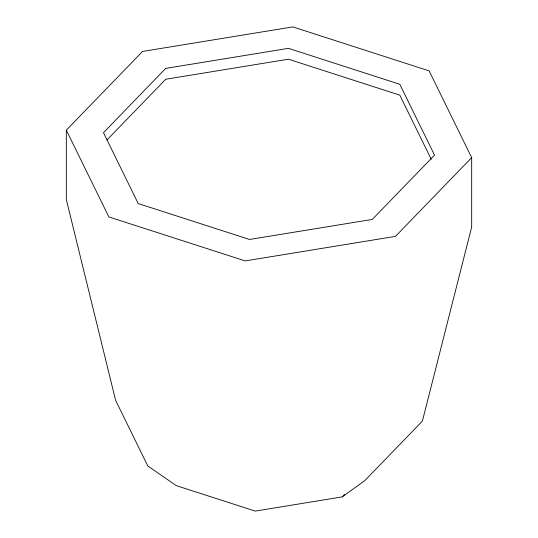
<?xml version="1.0" encoding="UTF-8"?>
<svg xmlns="http://www.w3.org/2000/svg" width="538" height="538" viewBox="0 0 538 538"><rect width="100%" height="100%" fill="white"/><g stroke="black" fill="none" stroke-linecap="round" stroke-linejoin="round"><path stroke-width="0.81" d="M66.329 130.162L142.53 51.453L292.806 26.9L429.142 70.888L471.671 157.654L471.671 227.049L422.397 421.106L364.73 480.683L342.202 496.89L255.22 511.1L176.309 485.639L147.789 465.969L115.603 400.299L66.329 199.558L66.329 130.162L108.858 216.928L245.194 260.917L395.47 236.37L471.671 157.654M106.968 139.941L165.704 79.254L288.442 59.207L399.795 95.132L431.2 159.208M342.202 496.89L344.528 494.489M165.704 68.4L103.478 132.684L138.205 203.546L249.558 239.471L372.296 219.423L434.522 155.132L399.795 84.271L288.442 48.346L165.704 68.4"/></g></svg>
